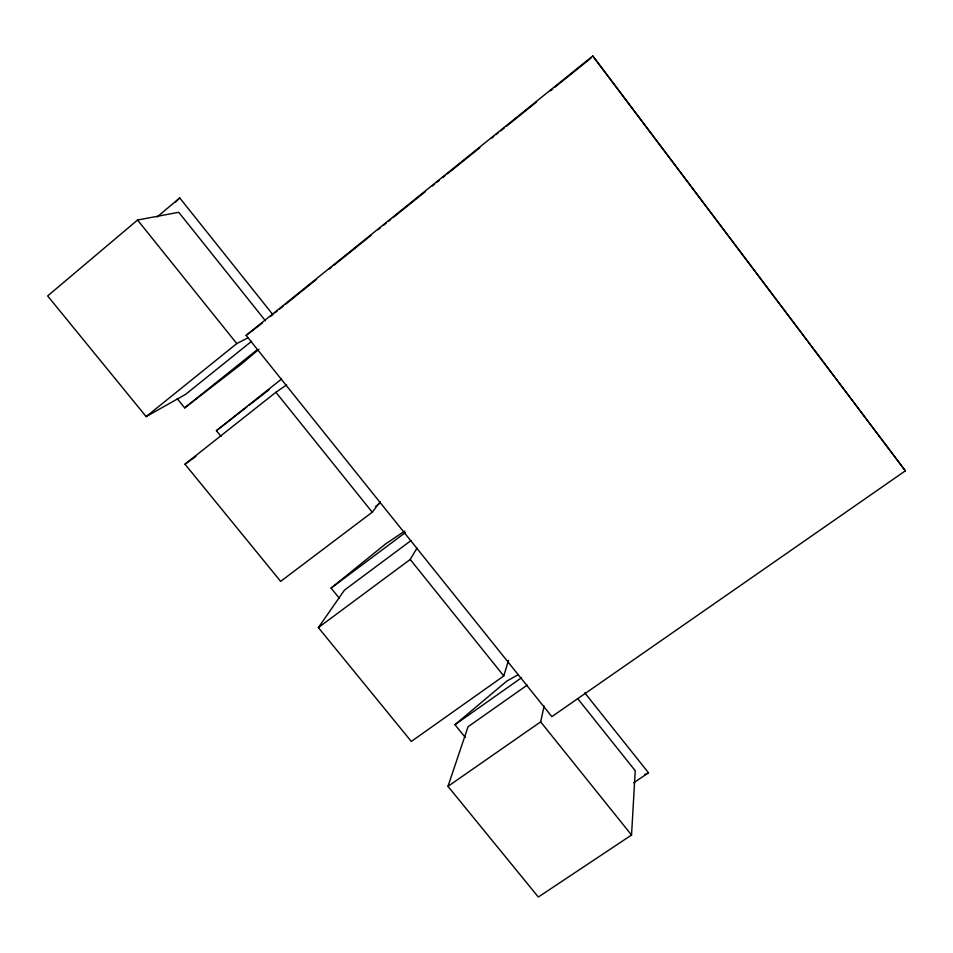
<?xml version="1.0" encoding="UTF-8"?>
<svg xmlns="http://www.w3.org/2000/svg" width="953" height="953" viewBox="0 0 953 953"><rect width="100%" height="100%" fill="white"/><g stroke="black" fill="none" stroke-linecap="round" stroke-linejoin="round"><path stroke-width="1.43" d="M527.247 685.088L468.042 726.758L447.97 786.344L538.326 897.035L631.541 835.031L635.234 770.727L577.673 698.62M447.97 786.344L540.649 721.862L544.115 706.054M410.886 540.649L344.486 590.098L318.362 627.574L411.315 741.446L503.768 675.951L508.509 660.286M318.362 627.574L410.207 559.471L417.009 548.058M286.627 384.881L275.893 392.267L184.977 464.182L280.647 581.378L372.23 512.202L380.271 501.683M175.555 202L179.724 197.926L272.784 314.526M265.399 320.72L178.735 212.281L137.542 220.024L47.65 295.942L146.154 416.616L185.656 394.316L251.521 341.353M157.114 216.962L179.724 197.926M465.255 737.419L454.95 724.721L506.817 681.073L518.361 674.629M259.025 349.239L240.978 364.415L184.679 407.872L177.234 398.711M339.459 598.424L331.072 588.096L385.441 544.044L404.763 531.047M246.124 335.385L592.778 55.965L905.35 470.83L551.847 716.644L246.124 335.385L262.218 323.079M146.154 416.616L236.785 343.568L248.28 337.66M270.318 316.539L272.641 314.681M274.952 312.81L277.263 310.952M279.586 309.082L283.053 306.282M285.364 304.424L316.622 279.241M329.345 268.972L331.668 267.114M333.979 265.244L371.015 235.403M377.96 229.804L380.271 227.934M383.737 225.134L386.06 223.276M388.371 221.406L390.682 219.547M393.005 217.677L425.407 191.565M432.352 185.966L434.663 184.096M436.986 182.237L439.297 180.367M442.764 177.568L445.087 175.709M447.398 173.839L479.8 147.727M491.379 138.399L493.69 136.529M496.001 134.671L498.324 132.801M500.635 130.93L504.101 128.143M506.424 126.272L536.515 102.019M550.405 90.833L552.716 88.963M555.027 87.092L590.908 58.181M184.679 407.872L257.322 349.632M221.084 436.403L216.426 430.673L281.528 379.068M216.426 430.673L246.803 407.038M249.15 405.216L269.008 389.765M375.494 506.567L380.235 502.981M331.072 588.096L405.382 532.572M184.977 464.182L195.853 456.487M454.95 724.721L521.589 677.69M633.709 782.782L648.516 772.8L584.773 692.843M644.526 774.694L648.516 772.8M137.542 220.024L236.785 343.568M275.893 392.267L372.23 512.202M410.207 559.471L503.768 675.951M540.649 721.862L631.541 835.031M592.778 55.965L905.35 470.83"/></g></svg>
